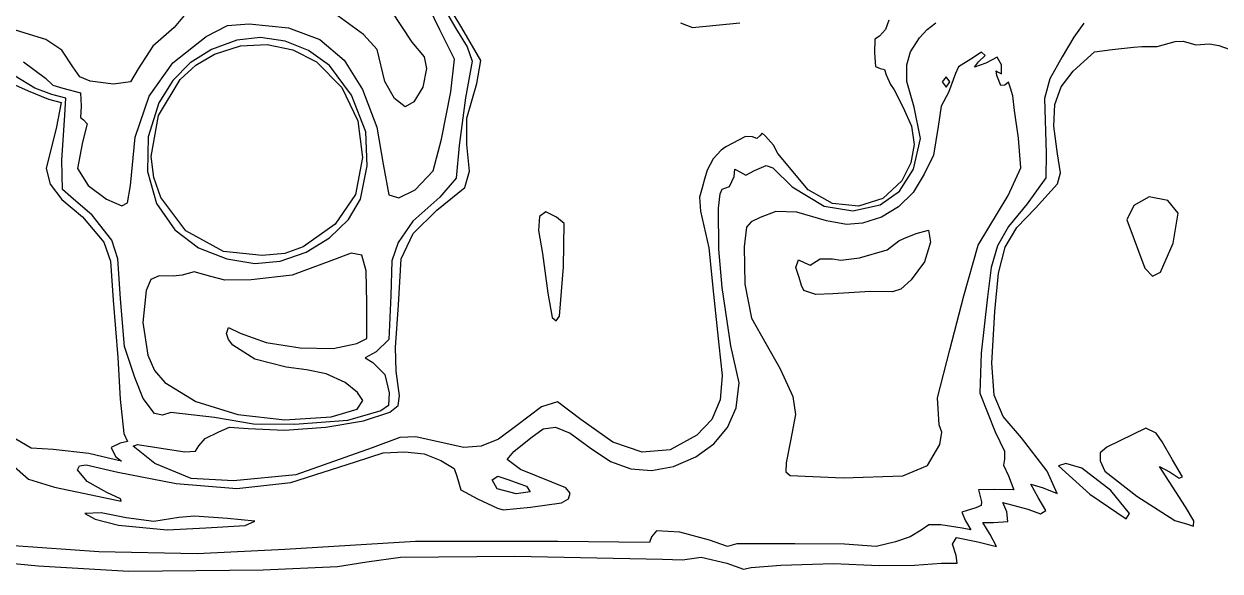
# Model space of a CAD drawing. Extents: x 7 to 148, y 2 to 114.
# Drawn here: x 38.09 to 78.14, y 2.49 to 20.83 of the extents above; entities that cross this region are included whole.
import ezdxf

# ---------------------------------------------------------------- set-up
doc = ezdxf.new("R2010")
doc.units = 0

msp = doc.modelspace()

# ---------------------------------------------------------------- linework, layer by layer
at = {"layer": 'Image'}
for p, q in [((52.013025, 20.632902), (51.3507, 22.011856)), ((51.918121, 21.770788), (52.543377, 20.673306)), ((52.749299, 20.697966), (52.105133, 21.769426)), ((43.558895, 21.247097), (43.114853, 20.71093)), ((50.385006, 21.269825), (51.075102, 20.213202)), ((44.903055, 20.773491), (45.628087, 20.826339)), ((45.628087, 20.826339), (46.943752, 20.696549)), ((49.453235, 20.474218), (48.598605, 21.093686)), ((60.075024, 20.864191), (60.469912, 20.710645)), ((60.469912, 20.710645), (62.060588, 20.86792)), ((67.049444, 20.947002), (66.938457, 20.635783)), ((68.325655, 20.636172), (68.614071, 20.861277)), ((73.575204, 20.846637), (73.40587, 20.616143)), ((38.819618, 20.300287), (37.694764, 20.653536)), ((43.114853, 20.71093), (42.400478, 20.077604)), ((44.188756, 20.400577), (44.903055, 20.773491)), ((46.943752, 20.696549), (47.991477, 20.299868)), ((49.909357, 19.964519), (49.453235, 20.474218)), ((52.508318, 19.647913), (52.013025, 20.632902)), ((52.543377, 20.673306), (52.92781, 20.05516)), ((53.387301, 19.60315), (52.749299, 20.697966)), ((66.938457, 20.635783), (66.738577, 20.419772)), ((68.071803, 20.362141), (68.325655, 20.636172)), ((73.40587, 20.616143), (73.236537, 20.381575)), ((39.355667, 19.94403), (38.819618, 20.300287)), ((42.400478, 20.077604), (41.91354, 19.31716)), ((43.070547, 19.517509), (44.188756, 20.400577)), ((45.210326, 20.277731), (44.372757, 19.972497)), ((44.466504, 19.813552), (45.341767, 20.092727)), ((46.008301, 20.366275), (45.210326, 20.277731)), ((45.341767, 20.092727), (46.22674, 20.1403)), ((46.829669, 20.245843), (46.008301, 20.366275)), ((46.22674, 20.1403), (47.086711, 19.95893)), ((47.619039, 19.931391), (46.829669, 20.245843)), ((47.991477, 20.299868), (48.805456, 19.616457)), ((51.075102, 20.213202), (51.483752, 19.723941)), ((52.92781, 20.05516), (53.094268, 19.575744)), ((66.579477, 20.314518), (66.56313, 19.85194)), ((66.738577, 20.419772), (66.579477, 20.314518)), ((67.771089, 19.896475), (68.071803, 20.362141)), ((73.236537, 20.381575), (72.850077, 19.718929)), ((74.528306, 19.970783), (75.23964, 20.051293)), ((75.23964, 20.051293), (75.52227, 20.065951)), ((75.52227, 20.065951), (76.030852, 20.06929)), ((76.030852, 20.06929), (76.629843, 20.238676)), ((76.629843, 20.238676), (76.903798, 20.251641)), ((76.903798, 20.251641), (77.320047, 20.130051)), ((77.320047, 20.130051), (77.784523, 20.158169)), ((77.784523, 20.158169), (78.095975, 20.104945)), ((78.095975, 20.104945), (78.437504, 19.981128)), ((39.72351, 19.388476), (39.355667, 19.94403)), ((44.372757, 19.972497), (43.658356, 19.5212)), ((43.844891, 19.443007), (44.466504, 19.813552)), ((47.086711, 19.95893), (47.886972, 19.551281)), ((48.321021, 19.437873), (47.619039, 19.931391)), ((50.166953, 18.900203), (49.909357, 19.964519)), ((51.483752, 19.723941), (51.561935, 19.33049)), ((52.375388, 18.545421), (52.508318, 19.647913)), ((66.56313, 19.85194), (66.603515, 19.399781)), ((67.647867, 19.459413), (67.771089, 19.896475)), ((69.790997, 19.642084), (69.378962, 19.388476)), ((70.143234, 19.884159), (69.790997, 19.642084)), ((70.047786, 19.552567), (70.27324, 19.76738)), ((70.27324, 19.76738), (70.143234, 19.884159)), ((70.670622, 19.711809), (70.295234, 19.505704)), ((70.813576, 19.459619), (70.670622, 19.711809)), ((72.850077, 19.718929), (72.431047, 18.982362)), ((73.22297, 19.23911), (73.928359, 19.89333)), ((73.928359, 19.89333), (74.528306, 19.970783)), ((38.068179, 19.554639), (38.809593, 19.013093)), ((39.954365, 19.057928), (39.72351, 19.388476)), ((41.91354, 19.31716), (41.658638, 18.881918)), ((42.280167, 18.399767), (43.070547, 19.517509)), ((43.658356, 19.5212), (43.068857, 18.925236)), ((43.319577, 18.961337), (43.844891, 19.443007)), ((47.886972, 19.551281), (48.736825, 18.695087)), ((49.059487, 18.441073), (48.321021, 19.437873)), ((48.805456, 19.616457), (49.419884, 18.626476)), ((51.561935, 19.33049), (51.448915, 18.704765)), ((53.094268, 19.575744), (52.869433, 18.346939)), ((53.251448, 18.833076), (53.387301, 19.60315)), ((66.603515, 19.399781), (66.753476, 19.328643)), ((66.753476, 19.328643), (66.896659, 19.29337)), ((66.896659, 19.29337), (66.955115, 19.119506)), ((67.647, 18.894677), (67.647867, 19.459413)), ((69.378962, 19.388476), (69.280603, 19.162995)), ((69.913624, 19.375559), (70.047786, 19.552567)), ((70.295234, 19.505704), (69.913624, 19.375559)), ((70.662597, 19.092143), (70.639391, 19.25694)), ((70.639391, 19.25694), (70.689397, 19.221595)), ((70.820334, 19.157213), (70.813576, 19.459619)), ((72.816722, 18.713748), (73.22297, 19.23911)), ((37.363495, 18.979296), (38.22552, 18.579492)), ((38.452035, 18.670506), (37.789374, 19.072672)), ((38.809593, 19.013093), (39.058714, 18.775844)), ((40.302047, 18.908458), (39.954365, 19.057928)), ((41.082519, 18.806203), (40.302047, 18.908458)), ((41.658638, 18.881918), (41.082519, 18.806203)), ((42.591913, 17.755531), (43.319577, 18.961337)), ((43.068857, 18.925236), (42.605996, 18.185999)), ((50.499476, 18.328704), (50.166953, 18.900203)), ((52.922061, 17.668699), (53.251448, 18.833076)), ((66.955115, 19.119506), (67.103281, 18.79164)), ((67.898409, 18.033811), (67.647, 18.894677)), ((68.960913, 19.049809), (68.833913, 18.880476)), ((68.833913, 18.880476), (68.960913, 18.711143)), ((69.087913, 18.880476), (68.960913, 19.049809)), ((68.960913, 18.711143), (69.087913, 18.880476)), ((69.280603, 19.162995), (69.038931, 18.532362)), ((69.087913, 18.880476), (69.087913, 18.880476)), ((70.797998, 18.761295), (70.662597, 19.092143)), ((70.689397, 19.221595), (70.820334, 19.157213)), ((71.047897, 18.873614), (70.925876, 18.774643)), ((71.119905, 18.673808), (71.047897, 18.873614)), ((72.431047, 18.982362), (72.25522, 18.330146)), ((38.22552, 18.579492), (38.906766, 18.308453)), ((39.016605, 18.455847), (38.452035, 18.670506)), ((39.487456, 18.340606), (39.016605, 18.455847)), ((39.058714, 18.775844), (39.389548, 18.670334)), ((39.389548, 18.670334), (39.98386, 18.519335)), ((39.98386, 18.519335), (40.007556, 18.06768)), ((48.736825, 18.695087), (49.262406, 17.582871)), ((49.533681, 17.212053), (49.059487, 18.441073)), ((49.419884, 18.626476), (49.908428, 17.362446)), ((51.448915, 18.704765), (51.146024, 18.210565)), ((52.068802, 16.966369), (52.375388, 18.545421)), ((67.103281, 18.79164), (67.225257, 18.620648)), ((67.225257, 18.620648), (67.530517, 18.030035)), ((69.038931, 18.532362), (68.792599, 18.07158)), ((70.925876, 18.774643), (70.797998, 18.761295)), ((71.202862, 18.415866), (71.119905, 18.673808)), ((72.602716, 18.125861), (72.816722, 18.713748)), ((38.906766, 18.308453), (39.335272, 18.190753)), ((39.335272, 18.190753), (39.173101, 17.376483)), ((39.451609, 17.7637), (39.487456, 18.340606)), ((40.007556, 18.06768), (39.985709, 17.695272)), ((41.81088, 17.03407), (42.280167, 18.399767)), ((42.605996, 18.185999), (42.242482, 17.04582)), ((50.854034, 18.051088), (50.499476, 18.328704)), ((50.499476, 18.328704), (50.499476, 18.328704)), ((51.146024, 18.210565), (50.854034, 18.051088)), ((52.869433, 18.346939), (52.662592, 16.755237)), ((67.530517, 18.030035), (67.808607, 17.398453)), ((68.101166, 16.980979), (67.898409, 18.033811)), ((68.792599, 18.07158), (68.702908, 17.38414)), ((71.257292, 17.924038), (71.202862, 18.415866)), ((72.25522, 18.330146), (72.317477, 16.494194)), ((72.567281, 17.403646), (72.602716, 18.125861)), ((39.352885, 16.255813), (39.451609, 17.7637)), ((39.985709, 17.695272), (40.083523, 17.610478)), ((42.351635, 16.377954), (42.591913, 17.755531)), ((52.914073, 16.781126), (52.922061, 17.668699)), ((71.381871, 16.998545), (71.257292, 17.924038)), ((39.173101, 17.376483), (38.826757, 15.986284)), ((40.205681, 17.480333), (40.04619, 16.862102)), ((40.083523, 17.610478), (40.205681, 17.480333)), ((49.262406, 17.582871), (49.425394, 16.3454)), ((49.908428, 17.362446), (50.118778, 16.128429)), ((67.808607, 17.398453), (67.893238, 16.780014)), ((68.702908, 17.38414), (68.544854, 16.427276)), ((72.696746, 16.4753), (72.567281, 17.403646)), ((40.04619, 16.862102), (39.885568, 15.977776)), ((41.655948, 15.407136), (41.81088, 17.03407)), ((42.242482, 17.04582), (42.219693, 15.884275)), ((49.584366, 16.071726), (49.533681, 17.212053)), ((51.793506, 15.905319), (52.068802, 16.966369)), ((62.248511, 17.058203), (61.592425, 16.710739)), ((62.477931, 17.040397), (62.248511, 17.058203)), ((62.628831, 16.981438), (62.477931, 17.040397)), ((62.722131, 17.071247), (62.628831, 16.981438)), ((62.804594, 17.162282), (62.722131, 17.071247)), ((62.916046, 17.063759), (62.804594, 17.162282)), ((63.182428, 16.757745), (62.916046, 17.063759)), ((67.871733, 15.95948), (68.101166, 16.980979)), ((71.462405, 16.008191), (71.381871, 16.998545)), ((52.662592, 16.755237), (52.555049, 15.651901)), ((53.00128, 15.889635), (52.914073, 16.781126)), ((61.426629, 16.597747), (61.168296, 16.303782)), ((61.592425, 16.710739), (61.426629, 16.597747)), ((63.330595, 16.488045), (63.182428, 16.757745)), ((64.346594, 15.261251), (63.330595, 16.488045)), ((67.893238, 16.780014), (67.78433, 16.170716)), ((68.544854, 16.427276), (68.234125, 15.790147)), ((72.317477, 16.494194), (72.300264, 15.662657)), ((72.792048, 15.834807), (72.696746, 16.4753)), ((39.377809, 15.282147), (39.352885, 16.255813)), ((42.435557, 15.681569), (42.351635, 16.377954)), ((49.425394, 16.3454), (49.187469, 15.113439)), ((49.359065, 14.95493), (49.584366, 16.071726)), ((50.118778, 16.128429), (50.301216, 15.101636)), ((61.168296, 16.303782), (60.959931, 15.920205)), ((62.545469, 15.917147), (62.936248, 16.080438)), ((62.936248, 16.080438), (63.161238, 16.007137)), ((67.78433, 16.170716), (67.481804, 15.566556)), ((38.826757, 15.986284), (38.962612, 15.454415)), ((39.885568, 15.977776), (40.232793, 15.413134)), ((42.219693, 15.884275), (42.524081, 14.808971)), ((42.666872, 15.010423), (42.435557, 15.681569)), ((51.191424, 15.260981), (51.793506, 15.905319)), ((52.555049, 15.651901), (52.007739, 15.01857)), ((52.844196, 15.349279), (53.00128, 15.889635)), ((60.875265, 15.620827), (60.790598, 15.336432)), ((60.959931, 15.920205), (60.875265, 15.620827)), ((61.716004, 15.380675), (61.868155, 15.717834)), ((61.868155, 15.717834), (61.893692, 15.952996)), ((61.893692, 15.952996), (62.061345, 15.873882)), ((62.061345, 15.873882), (62.258892, 15.756975)), ((62.258892, 15.756975), (62.545469, 15.917147)), ((63.161238, 16.007137), (63.808968, 15.363274)), ((67.407785, 15.218051), (67.871733, 15.95948)), ((68.234125, 15.790147), (67.855299, 15.180505)), ((71.037435, 15.070481), (71.462405, 16.008191)), ((72.300264, 15.662657), (71.675453, 14.792034)), ((72.690184, 15.471753), (72.792048, 15.834807)), ((38.962612, 15.454415), (39.358329, 14.945404)), ((39.657687, 15.028148), (39.377809, 15.282147)), ((40.232793, 15.413134), (40.848807, 14.952466)), ((41.554348, 14.833415), (41.655948, 15.407136)), ((50.640252, 15.000831), (51.191424, 15.260981)), ((51.90706, 14.580775), (52.844196, 15.349279)), ((60.790598, 15.336432), (60.702389, 15.016154)), ((61.396461, 15.133423), (61.463099, 15.285119)), ((61.463099, 15.285119), (61.716004, 15.380675)), ((63.808968, 15.363274), (64.876643, 14.715882)), ((65.158858, 14.806843), (64.346594, 15.261251)), ((67.481804, 15.566556), (66.84756, 14.971287)), ((71.959615, 14.646878), (72.690184, 15.471753)), ((39.358329, 14.945404), (40.047055, 14.361618)), ((40.366635, 14.415469), (39.657687, 15.028148)), ((40.848807, 14.952466), (41.363848, 14.731884)), ((41.363848, 14.731884), (41.554348, 14.833415)), ((41.554348, 14.833415), (41.554348, 14.833415)), ((43.504022, 13.892049), (42.666872, 15.010423)), ((49.187469, 15.113439), (48.509987, 14.117715)), ((48.95514, 14.270433), (49.359065, 14.95493)), ((50.301216, 15.101636), (50.640252, 15.000831)), ((52.007739, 15.01857), (51.107283, 14.213843)), ((60.702389, 15.016154), (60.737758, 14.554721)), ((61.344733, 14.647148), (61.396461, 15.133423)), ((66.84756, 14.971287), (66.032879, 14.714119)), ((66.759567, 14.764268), (67.407785, 15.218051)), ((67.855299, 15.180505), (67.372704, 14.69389)), ((70.036489, 13.415794), (71.037435, 15.070481)), ((75.764477, 15.026105), (75.249441, 14.739325)), ((76.38471, 14.913314), (75.764477, 15.026105)), ((76.736428, 14.483355), (76.38471, 14.913314)), ((42.524081, 14.808971), (43.1421, 13.927514)), ((51.117649, 13.802925), (51.90706, 14.580775)), ((55.559079, 14.533609), (55.35326, 14.375667)), ((55.922252, 14.350252), (55.559079, 14.533609)), ((60.737758, 14.554721), (61.018002, 13.321157)), ((61.351903, 13.274698), (61.344733, 14.647148)), ((63.26125, 14.543749), (62.737916, 14.343981)), ((63.960559, 14.516791), (63.26125, 14.543749)), ((64.961222, 14.223003), (63.960559, 14.516791)), ((64.876643, 14.715882), (65.838, 14.563376)), ((66.032879, 14.714119), (65.158858, 14.806843)), ((65.838, 14.563376), (66.759567, 14.764268)), ((67.372704, 14.69389), (66.804016, 14.344362)), ((71.675453, 14.792034), (71.05687, 14.041406)), ((71.327946, 14.006763), (71.959615, 14.646878)), ((75.249441, 14.739325), (75.014572, 14.261587)), ((76.566034, 13.474258), (76.736428, 14.483355)), ((40.047055, 14.361618), (40.764885, 13.508809)), ((41.029217, 13.579498), (40.366635, 14.415469)), ((48.509987, 14.117715), (47.438809, 13.356237)), ((48.322002, 13.657451), (48.95514, 14.270433)), ((51.107283, 14.213843), (50.620808, 13.50415)), ((55.35326, 14.375667), (55.314612, 13.9018)), ((56.176252, 14.140331), (55.922252, 14.350252)), ((56.15027, 12.686038), (56.176252, 14.140331)), ((62.433074, 14.189809), (62.276143, 14.015243)), ((62.737916, 14.343981), (62.433074, 14.189809)), ((65.624078, 14.103066), (64.961222, 14.223003)), ((66.166911, 14.14598), (65.624078, 14.103066)), ((66.804016, 14.344362), (66.166911, 14.14598)), ((71.05687, 14.041406), (70.68055, 13.391063)), ((75.014572, 14.261587), (75.615194, 12.644609)), ((43.1421, 13.927514), (43.931277, 13.321648)), ((44.768454, 13.198199), (43.504022, 13.892049)), ((47.534698, 13.173917), (48.322002, 13.657451)), ((50.72259, 12.95101), (51.117649, 13.802925)), ((55.314612, 13.9018), (55.452953, 13.137379)), ((62.276143, 14.015243), (62.203815, 13.352991)), ((67.380458, 13.559138), (67.549791, 13.631467)), ((67.549791, 13.631467), (67.964644, 13.798689)), ((67.964644, 13.798689), (68.376165, 13.911677)), ((68.376165, 13.911677), (68.438761, 13.516421)), ((70.939102, 13.343435), (71.327946, 14.006763)), ((40.764885, 13.508809), (40.989565, 12.880753)), ((41.236906, 12.949708), (41.029217, 13.579498)), ((43.931277, 13.321648), (44.881733, 12.957884)), ((47.438809, 13.356237), (46.823145, 13.129004)), ((50.620808, 13.50415), (50.409853, 12.889001)), ((61.018002, 13.321157), (61.176651, 11.768498)), ((61.467015, 11.995188), (61.351903, 13.274698)), ((62.203815, 13.352991), (62.22552, 12.10736)), ((66.067973, 12.991245), (66.990545, 13.260569)), ((66.990545, 13.260569), (67.380458, 13.559138)), ((68.438761, 13.516421), (68.239676, 12.855161)), ((69.559717, 11.712166), (70.036489, 13.415794)), ((70.68055, 13.391063), (70.471298, 12.664151)), ((70.718241, 12.468008), (70.939102, 13.343435)), ((76.138555, 12.509474), (76.566034, 13.474258)), ((40.989565, 12.880753), (41.072894, 11.566394)), ((41.324343, 11.609846), (41.236906, 12.949708)), ((46.058609, 13.062164), (44.768454, 13.198199)), ((44.768454, 13.198199), (44.768454, 13.198199)), ((44.881733, 12.957884), (45.813551, 12.797705)), ((45.813551, 12.797705), (46.668274, 12.877763)), ((46.823145, 13.129004), (46.058609, 13.062164)), ((46.668274, 12.877763), (47.534698, 13.173917)), ((46.668274, 12.877763), (46.668274, 12.877763)), ((48.360684, 12.880946), (47.068869, 12.40705)), ((49.039086, 13.14402), (48.360684, 12.880946)), ((49.401228, 13.073567), (49.039086, 13.14402)), ((49.545997, 12.554608), (49.401228, 13.073567)), ((50.409853, 12.889001), (50.368221, 11.726152)), ((50.630616, 11.414309), (50.72259, 12.95101)), ((55.452953, 13.137379), (55.625919, 11.803378)), ((63.930002, 12.666515), (64.020752, 12.919424)), ((64.020752, 12.919424), (64.235762, 12.818999)), ((64.235762, 12.818999), (64.413417, 12.744288)), ((64.413417, 12.744288), (64.749562, 12.948404)), ((64.749562, 12.948404), (65.157675, 12.951245)), ((65.157675, 12.951245), (65.441938, 12.908208)), ((65.441938, 12.908208), (66.067973, 12.991245)), ((68.239676, 12.855161), (67.792369, 12.253103)), ((43.788668, 12.521179), (43.387839, 12.4112)), ((44.346182, 12.362519), (43.788668, 12.521179)), ((49.572279, 11.472163), (49.545997, 12.554608)), ((56.018812, 11.030476), (56.150259, 12.686038)), ((56.150259, 12.686038), (56.15027, 12.686038)), ((64.047131, 12.331756), (63.930002, 12.666515)), ((70.471298, 12.664151), (70.353924, 11.683821)), ((70.59052, 11.191596), (70.718241, 12.468008)), ((75.615194, 12.644609), (75.877057, 12.376277)), ((75.877057, 12.376277), (76.138555, 12.509474)), ((76.138555, 12.509474), (76.138555, 12.509474)), ((42.331835, 12.258488), (42.184299, 11.892699)), ((42.619067, 12.37941), (42.331835, 12.258488)), ((43.081113, 12.368747), (42.619067, 12.37941)), ((43.387839, 12.4112), (43.081113, 12.368747)), ((44.817371, 12.234774), (44.346182, 12.362519)), ((45.700847, 12.244766), (44.817371, 12.234774)), ((47.068869, 12.40705), (45.700847, 12.244766)), ((62.22552, 12.10736), (62.444374, 10.964153)), ((64.12333, 12.065154), (64.047131, 12.331756)), ((64.196071, 11.890386), (64.12333, 12.065154)), ((67.792369, 12.253103), (67.445975, 11.937242)), ((42.184299, 11.892699), (42.068323, 10.81668)), ((50.368221, 11.726152), (50.301001, 10.244487)), ((55.625919, 11.803378), (55.769638, 10.988013)), ((61.176651, 11.768498), (61.349778, 10.075167)), ((61.756284, 10.035702), (61.467015, 11.995188)), ((64.597709, 11.761921), (64.196071, 11.890386)), ((65.167282, 11.776396), (64.597699, 11.761923)), ((64.597699, 11.761923), (64.597709, 11.761921)), ((66.420906, 11.859356), (65.167282, 11.776396)), ((67.173168, 11.849593), (66.420906, 11.859356)), ((67.445975, 11.937242), (67.173168, 11.849593)), ((69.083235, 9.905821), (69.559717, 11.712166)), ((70.353924, 11.683821), (70.133825, 9.795413)), ((41.072894, 11.566394), (41.225908, 9.651821)), ((41.456143, 10.018013), (41.324343, 11.609846)), ((49.572279, 10.286831), (49.572279, 11.472163)), ((50.53248, 9.97892), (50.630616, 11.414309)), ((42.068323, 10.81668), (42.239538, 9.726013)), ((55.769638, 10.988013), (55.908185, 10.877872)), ((55.908185, 10.877872), (56.018812, 11.030476)), ((62.444374, 10.964153), (63.409173, 9.263741)), ((70.498695, 9.454471), (70.59052, 11.191596)), ((44.873285, 10.456164), (44.940695, 10.653153)), ((44.937875, 10.244498), (44.873285, 10.456164)), ((44.940695, 10.653153), (45.331511, 10.465927)), ((45.331511, 10.465927), (46.200281, 10.150823)), ((41.805241, 8.974489), (41.456143, 10.018013)), ((45.086041, 10.055726), (44.937875, 10.244498)), ((45.815251, 9.588598), (45.086041, 10.055726)), ((46.200281, 10.150823), (47.332001, 9.970911)), ((48.439002, 9.951767), (49.233613, 10.118972)), ((49.233613, 10.118972), (49.572279, 10.286831)), ((50.301001, 10.244487), (49.879833, 9.832515)), ((61.349778, 10.075167), (61.47106, 9.042175)), ((62.031465, 8.80144), (61.756284, 10.035702)), ((41.225908, 9.651821), (41.307203, 8.245491)), ((42.239538, 9.726013), (42.46082, 9.206999)), ((47.332001, 9.970911), (48.439002, 9.951767)), ((49.879833, 9.832515), (49.517378, 9.63221)), ((49.517378, 9.63221), (49.773052, 9.476725)), ((50.546476, 9.183903), (50.53248, 9.97892)), ((68.675145, 8.290025), (69.083235, 9.905821)), ((70.133825, 9.795413), (70.090394, 8.45227)), ((46.871482, 9.31915), (45.815251, 9.588598)), ((47.548814, 9.234759), (46.871482, 9.31915)), ((48.211809, 9.100266), (47.548814, 9.234759)), ((49.773052, 9.476725), (50.175294, 9.075691)), ((63.409173, 9.263741), (63.835536, 8.34463)), ((70.570738, 8.389785), (70.498695, 9.454471)), ((42.07836, 8.276254), (41.805241, 8.974489)), ((42.46082, 9.206999), (42.805132, 8.8085)), ((48.846808, 8.811757), (48.211809, 9.100266)), ((49.254779, 8.477604), (48.846808, 8.811757)), ((50.175294, 9.075691), (50.314709, 8.457724)), ((50.665779, 8.362103), (50.546476, 9.183903)), ((61.47106, 9.042175), (61.397372, 8.223589)), ((42.805132, 8.8085), (43.843327, 8.171671)), ((49.437423, 8.20822), (49.254779, 8.477604)), ((50.314709, 8.457724), (50.291758, 8.042785)), ((61.934303, 7.9609), (62.031465, 8.80144)), ((70.090394, 8.45227), (70.607313, 7.153745)), ((41.307203, 8.245491), (41.431187, 7.104821)), ((42.461729, 7.768235), (42.07836, 8.276254)), ((43.843327, 8.171671), (45.250038, 7.74036)), ((49.239169, 7.912029), (49.437423, 8.20822)), ((50.291758, 8.042785), (50.037911, 7.855789)), ((50.33427, 7.819766), (50.620223, 8.033126)), ((50.620223, 8.033126), (50.665779, 8.362103)), ((55.952613, 8.155504), (55.421506, 7.993369)), ((56.732215, 7.566592), (55.952613, 8.155504)), ((61.397372, 8.223589), (61.117439, 7.572541)), ((63.835536, 8.34463), (63.9252, 7.734585)), ((68.728945, 7.386406), (68.675145, 8.290025)), ((70.876556, 7.666802), (70.570738, 8.389785)), ((42.727556, 7.712563), (42.461729, 7.768235)), ((43.007578, 7.806913), (42.727556, 7.712563)), ((44.466928, 7.63813), (43.007578, 7.806913)), ((45.777053, 7.411667), (44.46692, 7.63813)), ((44.46692, 7.63813), (44.466928, 7.63813)), ((45.250038, 7.74036), (46.825848, 7.55575)), ((46.825848, 7.55575), (48.371345, 7.659022)), ((48.371337, 7.659032), (49.239169, 7.912029)), ((48.371345, 7.659022), (48.371337, 7.659032)), ((50.037911, 7.855789), (48.922672, 7.540013)), ((49.45873, 7.524599), (50.33427, 7.819766)), ((55.421506, 7.993369), (54.587069, 7.367882)), ((61.639755, 7.301727), (61.934303, 7.9609)), ((63.9252, 7.734585), (63.755843, 6.857825)), ((71.486056, 6.954786), (70.876556, 7.666802)), ((44.613901, 7.158999), (44.969423, 7.315958)), ((44.969423, 7.315958), (45.592943, 7.268487)), ((45.592943, 7.268487), (46.810864, 7.216729)), ((47.159266, 7.403292), (45.777053, 7.411667)), ((46.810864, 7.216729), (48.191861, 7.312843)), ((48.922672, 7.540013), (47.159266, 7.403292)), ((48.191861, 7.312843), (49.45873, 7.524599)), ((54.587069, 7.367882), (53.978179, 6.913392)), ((55.056394, 6.959795), (55.4759, 7.260289)), ((55.4759, 7.260289), (55.884658, 7.314257)), ((55.884658, 7.314257), (56.375281, 7.105787)), ((57.799442, 6.80734), (56.732215, 7.566592)), ((61.117439, 7.572541), (60.619982, 7.04216)), ((61.189786, 6.7538), (61.639755, 7.301727)), ((68.816697, 7.142406), (68.728945, 7.386406)), ((75.651082, 7.281157), (74.346661, 6.646158)), ((76.001441, 7.115705), (75.651082, 7.281157)), ((38.333596, 6.608292), (37.62597, 7.026089)), ((41.556454, 6.834242), (41.314622, 6.773158)), ((41.431187, 7.104821), (41.556454, 6.834242)), ((43.940701, 6.688047), (44.151949, 6.93013)), ((44.151949, 6.93013), (44.613901, 7.158999)), ((50.668111, 6.96994), (49.741564, 6.621899)), ((51.209534, 6.992397), (50.668111, 6.96994)), ((52.159411, 6.771555), (51.209534, 6.992397)), ((53.978179, 6.913392), (53.401828, 6.670177)), ((54.493028, 6.494039), (55.056394, 6.959795)), ((56.375281, 7.105787), (57.040385, 6.61897)), ((60.619982, 7.04216), (59.725228, 6.547565)), ((63.755843, 6.857825), (63.613302, 6.118283)), ((68.749212, 6.73069), (68.816697, 7.142406)), ((70.607313, 7.153745), (70.913524, 6.510972)), ((72.347468, 5.840714), (71.486056, 6.954786)), ((76.199904, 6.823622), (76.001441, 7.115705)), ((76.538367, 6.213086), (76.199904, 6.823622)), ((36.991855, 6.66121), (38.235519, 5.56903)), ((39.061674, 6.564283), (38.333596, 6.608292)), ((40.258947, 6.433994), (39.061674, 6.564283)), ((41.147946, 6.211668), (40.258947, 6.433994)), ((41.314622, 6.773158), (41.005089, 6.634174)), ((41.005089, 6.634174), (41.155896, 6.332537)), ((41.742797, 6.676384), (41.888781, 6.728359)), ((42.470157, 6.098422), (41.742797, 6.676384)), ((41.888781, 6.728359), (43.471323, 6.487723)), ((43.471323, 6.487723), (43.831139, 6.512238)), ((43.831139, 6.512238), (43.940701, 6.688047)), ((49.741564, 6.621899), (47.187425, 5.715816)), ((49.191258, 6.145385), (50.1184, 6.449787)), ((50.1184, 6.449787), (50.842256, 6.48852)), ((50.842256, 6.48852), (51.492244, 6.420471)), ((51.492244, 6.420471), (52.048755, 6.195253)), ((52.811183, 6.626733), (52.159411, 6.771555)), ((53.401828, 6.670177), (52.811183, 6.626733)), ((54.271252, 6.225101), (54.493028, 6.494039)), ((57.040385, 6.61897), (57.72533, 6.163387)), ((58.791081, 6.468478), (57.799442, 6.80734)), ((59.725228, 6.547565), (58.791081, 6.468478)), ((60.586134, 6.318739), (61.189786, 6.7538)), ((68.343273, 6.028213), (68.749212, 6.73069)), ((70.913524, 6.510972), (70.917171, 6.240314)), ((74.125418, 6.456475), (74.117347, 6.185358)), ((74.346661, 6.646158), (74.125418, 6.456475)), ((39.877937, 5.883873), (39.946213, 6.019785)), ((39.946213, 6.019785), (40.17298, 6.05226)), ((40.17298, 6.05226), (41.233607, 5.798622)), ((41.359612, 6.167581), (41.147946, 6.211668)), ((41.155896, 6.332537), (41.359612, 6.167581)), ((43.687945, 5.586416), (42.470157, 6.098422)), ((47.020383, 5.462478), (49.191258, 6.145385)), ((52.048755, 6.195253), (52.491179, 5.926162)), ((54.715924, 5.895106), (54.271252, 6.225101)), ((57.72533, 6.163387), (58.406659, 5.910732)), ((59.830535, 5.998165), (60.586134, 6.318739)), ((63.613302, 6.118283), (63.602469, 5.811277)), ((67.512813, 5.680586), (68.343273, 6.028213)), ((70.917171, 6.240314), (70.888522, 6.036728)), ((70.888522, 6.036728), (71.051301, 5.678271)), ((72.970264, 6.089095), (72.728575, 6.017707)), ((72.728575, 6.017707), (73.778485, 5.067738)), ((73.508497, 5.936957), (72.970264, 6.089095)), ((74.117347, 6.185358), (74.273264, 5.831931)), ((76.877033, 5.651326), (76.538367, 6.213086)), ((40.205938, 5.494684), (39.877937, 5.883873)), ((41.233607, 5.798622), (43.183855, 5.422119)), ((47.187425, 5.715816), (45.100583, 5.51291)), ((52.491179, 5.926162), (52.577921, 5.665709)), ((52.577921, 5.665709), (52.7127, 5.210716)), ((53.763266, 5.545493), (53.959818, 5.669925)), ((53.959818, 5.669925), (54.318583, 5.548192)), ((55.765915, 5.465875), (54.715924, 5.895106)), ((58.406659, 5.910732), (59.102388, 5.856994)), ((59.102388, 5.856994), (59.830535, 5.998165)), ((63.602469, 5.811277), (63.73818, 5.694884)), ((63.73818, 5.694884), (65.520222, 5.612682)), ((65.520222, 5.612682), (67.512808, 5.680597)), ((67.512808, 5.680597), (67.512813, 5.680586)), ((71.051301, 5.678271), (71.22835, 5.216529)), ((72.685525, 5.093217), (72.347468, 5.840714)), ((74.480538, 5.193404), (73.508497, 5.936957)), ((74.273264, 5.831931), (75.348341, 5.002764)), ((76.973243, 4.64132), (76.112782, 5.996231)), ((76.112782, 5.996231), (76.460799, 5.806684)), ((76.460799, 5.806684), (76.766063, 5.601913)), ((76.766063, 5.601913), (76.877033, 5.651326)), ((38.235519, 5.56903), (39.115937, 5.30223)), ((39.115937, 5.30223), (40.342576, 5.044444)), ((40.863868, 5.11857), (40.205938, 5.494684)), ((43.183855, 5.422119), (45.220222, 5.253922)), ((43.687953, 5.586429), (43.687945, 5.586416)), ((45.100583, 5.51291), (43.687953, 5.586429)), ((45.220222, 5.253922), (47.020383, 5.462478)), ((52.7127, 5.210716), (53.273237, 4.908472)), ((53.932599, 5.24916), (53.763266, 5.545493)), ((54.567598, 5.079832), (53.932599, 5.249165)), ((53.932599, 5.249165), (53.932599, 5.24916)), ((54.318583, 5.548192), (54.656498, 5.421192)), ((54.656498, 5.421192), (54.91065, 5.330102)), ((54.91065, 5.330102), (55.033264, 5.147565)), ((56.227175, 5.275269), (55.765915, 5.465875)), ((56.371996, 5.095705), (56.227175, 5.275269)), ((70.585043, 5.220895), (70.051305, 5.214993)), ((70.051305, 5.214993), (70.1443, 4.808211)), ((71.22835, 5.216529), (70.585043, 5.220895)), ((72.051232, 4.952811), (71.800735, 5.40415)), ((71.800735, 5.40415), (72.215887, 5.277574)), ((72.215887, 5.277574), (72.685525, 5.093217)), ((40.342576, 5.044444), (41.341922, 4.826851)), ((41.323653, 4.914178), (40.863868, 5.11857)), ((41.341922, 4.826851), (41.323653, 4.914178)), ((53.273237, 4.908472), (53.939457, 4.60044)), ((55.033264, 5.147565), (54.567598, 5.079832)), ((56.091261, 4.772201), (56.320156, 4.908391)), ((56.320156, 4.908391), (56.371996, 5.095705)), ((70.1443, 4.808211), (70.140512, 4.682793)), ((72.305232, 4.517837), (72.051232, 4.952811)), ((73.778485, 5.067738), (74.993406, 4.236651)), ((75.099239, 4.414626), (74.480538, 5.193404)), ((75.348341, 5.002764), (76.616138, 4.181171)), ((40.670338, 4.439632), (40.131949, 4.416216)), ((40.131949, 4.416216), (40.468107, 4.22357)), ((41.509493, 4.268708), (40.670338, 4.439632)), ((53.939457, 4.60044), (54.130557, 4.544022)), ((54.130557, 4.544022), (55.049443, 4.634764)), ((55.049443, 4.634764), (56.091261, 4.772201)), ((69.963405, 4.609843), (69.489473, 4.467008)), ((69.489473, 4.467008), (69.608393, 4.170579)), ((70.140512, 4.682793), (69.963405, 4.609843)), ((71.000882, 4.471707), (70.8659, 4.786002)), ((70.8659, 4.786002), (71.696238, 4.563607)), ((71.030787, 4.146254), (71.000882, 4.471707)), ((71.696238, 4.563607), (72.123592, 4.408561)), ((72.123592, 4.408561), (72.305232, 4.517837)), ((74.993406, 4.236651), (75.099239, 4.414626)), ((75.099239, 4.414626), (75.099239, 4.414626)), ((77.254114, 4.169661), (76.973243, 4.64132)), ((40.468107, 4.22357), (41.257675, 4.026067)), ((41.257675, 4.026067), (42.883613, 3.874879)), ((42.432195, 4.150496), (41.509493, 4.268708)), ((43.274, 4.28035), (42.432195, 4.150496)), ((43.798961, 4.327183), (43.274, 4.28035)), ((44.900375, 4.248661), (43.798961, 4.327183)), ((44.178463, 3.941755), (45.492933, 4.01715)), ((45.820756, 4.166214), (44.900375, 4.248661)), ((45.492933, 4.01715), (45.820756, 4.166214)), ((68.388686, 4.040116), (68.132284, 3.862544)), ((68.7846, 4.037132), (68.388686, 4.040116)), ((69.505385, 3.928436), (68.7846, 4.037132)), ((69.608393, 4.170579), (69.795892, 3.867198)), ((70.188568, 4.116914), (70.550298, 4.121915)), ((70.443157, 3.710885), (70.188568, 4.116914)), ((70.550298, 4.121915), (71.030787, 4.146254)), ((76.616138, 4.181171), (77.04657, 4.055547)), ((77.04657, 4.055547), (77.252138, 3.993152)), ((77.252138, 3.993152), (77.254114, 4.169661)), ((77.254114, 4.169661), (77.254114, 4.169661)), ((42.883613, 3.874879), (44.178463, 3.941747)), ((44.178463, 3.941747), (44.178463, 3.941755)), ((59.097222, 3.635624), (59.033722, 3.446204)), ((59.265825, 3.834175), (59.097222, 3.635624)), ((60.048027, 3.791051), (59.265825, 3.834175)), ((61.039438, 3.520203), (60.048027, 3.791051)), ((67.758225, 3.63763), (67.267545, 3.471168)), ((68.132284, 3.862544), (67.758225, 3.63763)), ((69.177991, 3.385254), (69.311933, 3.614601)), ((69.311933, 3.614601), (70.028643, 3.467876)), ((69.795892, 3.867198), (69.505385, 3.928436)), ((70.651868, 3.313553), (70.443157, 3.710885)), ((40.597616, 3.138065), (37.747691, 3.338435)), ((46.820571, 3.210712), (43.886593, 3.063908)), ((51.197532, 3.479568), (46.820571, 3.210712)), ((55.964559, 3.485243), (51.197532, 3.479568)), ((59.033722, 3.446204), (55.964559, 3.485243)), ((61.649261, 3.315957), (61.039438, 3.520203)), ((61.960907, 3.396799), (61.649261, 3.315957)), ((62.516687, 3.405662), (61.960907, 3.396799)), ((63.898782, 3.402143), (62.516687, 3.405662)), ((65.556648, 3.39328), (63.898782, 3.402143)), ((66.621537, 3.31353), (65.556648, 3.39328)), ((67.267545, 3.471168), (66.621537, 3.31353)), ((69.30418, 3.010335), (69.177991, 3.385254)), ((70.028643, 3.467876), (70.651868, 3.313553)), ((43.886593, 3.063908), (40.597578, 3.138071)), ((40.597578, 3.138071), (40.597616, 3.138065)), ((49.572271, 2.802508), (50.691497, 2.958561)), ((50.691497, 2.958561), (54.525265, 2.991759)), ((54.525265, 2.991759), (59.463272, 2.886722)), ((59.463272, 2.886722), (60.136372, 2.867725)), ((60.136372, 2.867725), (60.762998, 2.960095)), ((60.762998, 2.960095), (61.624495, 2.750652)), ((69.330872, 2.755259), (69.30418, 3.010335)), ((37.287385, 2.78893), (38.565618, 2.664986)), ((38.565618, 2.664986), (41.604121, 2.487958)), ((41.604121, 2.487958), (46.100942, 2.52894)), ((46.100942, 2.52894), (48.587646, 2.637403)), ((48.587646, 2.637403), (49.572271, 2.802508)), ((61.624495, 2.750652), (62.175754, 2.552791)), ((62.175754, 2.552791), (62.433537, 2.611453)), ((62.433537, 2.611453), (63.433367, 2.685748)), ((63.433367, 2.685748), (65.193251, 2.737997)), ((65.193251, 2.737997), (66.717249, 2.678988)), ((66.717249, 2.678988), (67.899845, 2.689544)), ((67.899845, 2.689544), (68.808534, 2.753018)), ((68.808534, 2.753018), (69.330872, 2.755259))]:
    msp.add_line(p, q, dxfattribs=at)

doc.saveas('drawing.dxf')
